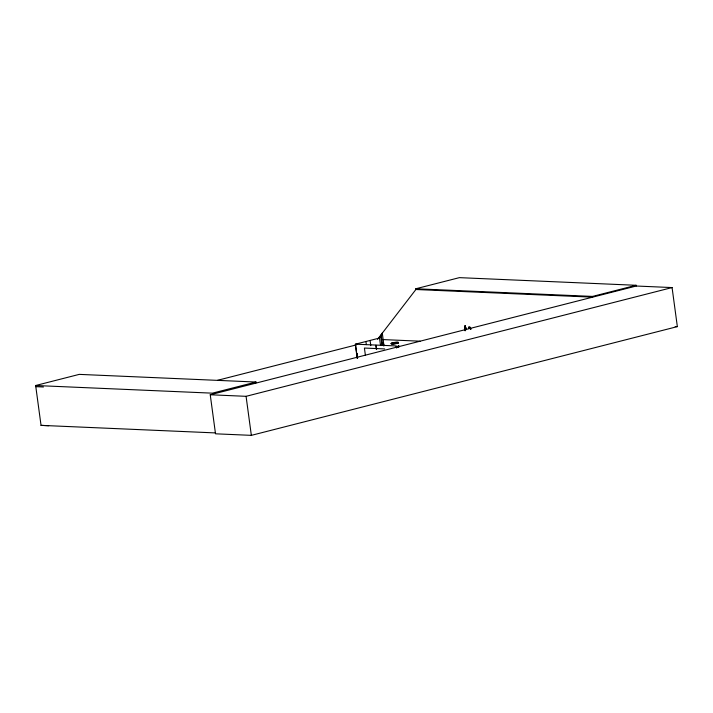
<?xml version="1.0" encoding="UTF-8"?>
<svg xmlns="http://www.w3.org/2000/svg" width="713" height="713" viewBox="0 0 713 713"><rect width="100%" height="100%" fill="white"/><g stroke="black" fill="none" stroke-linecap="round" stroke-linejoin="round"><path stroke-width="1.07" d="M465.981 328.684L465.678 330.092L464.965 328.372M383.318 342.632L383.754 345.858L383.362 342.552M377.516 339.352L415.893 289.505L415.795 288.774L459.395 277.642L636.139 285.289L636.237 286.02L672.074 287.571L677.35 326.616L251.35 435.358L215.513 433.807L210.237 394.77L636.237 286.02M392.729 343.06L393.656 343.158L393.148 343.283M393.05 343.292C391.508 343.176 394.236 343.024 392.916 343.113M397.132 343.372L396.651 343.176M357.053 357.997L356.473 353.693L357.017 353.595M357.668 357.979L357.079 353.684L357.507 358.024M48.662 425.714L41.042 425.367L35.65 385.51L79.259 374.378L255.994 382.034L255.735 383.157M379.539 338.033L355.324 344.21L357.16 358.006M217.554 380.305L356.357 344.878M255.994 382.034L212.394 393.166L35.65 385.51M415.795 288.774L592.53 296.421L636.139 285.289M210.237 394.77L246.074 396.321L672.074 287.571M392.854 343.122L393.318 343.051A3.708 0.535 -7.7 0 1 398.522 342.864A3.708 0.535 -7.7 0 1 392.747 344.022A3.708 0.535 -7.7 0 1 393.309 343.015L393.362 342.962M465.322 325.823L465.625 327.793L465.304 325.886L464.698 325.636L465.134 330.859M468.922 326.902C469.502 331.643 467.612 324.923 470.366 327.401L470.74 329.326M465.972 327.864L466.329 328.622L464.537 327.427L464.733 330.128M470.313 327.356L470.821 329.317M356.473 353.693L357.079 353.684M415.893 289.505L592.628 297.152L592.53 296.421M675.175 326.518L677.35 326.616M382.373 339.557L420.073 341.188M384.672 348.924L364.414 348.051L365.404 355.341M41.042 425.367L215.558 432.925M35.802 386.651L43.431 386.999M465.651 328.443L465.072 328.265L465.322 330.057M465.562 327.802L465.981 328.568M396.624 348.033L396.339 345.948L376.081 345.074L376.642 349.236M383.95 345.832L382.284 333.033L379.485 338.024L380.519 345.324M381.188 334.985L382.596 345.395M380.706 335.841L381.972 345.208M376.277 349.218L375.715 345.056L355.457 344.183L357.32 357.971M370.092 340.449L370.796 345.653M365.929 341.509L366.348 344.629M246.074 396.321L251.35 435.358M399.022 346.224A3.779 0.544 -7.7 0 1 395.973 347.258M398.202 346.072A3.779 0.544 -7.7 0 1 398.727 346.126M398.13 345.832A3.725 0.535 -7.7 0 1 395.938 346.999M397.765 347.374A3.725 0.535 -7.7 0 1 396.954 347.561M399.03 346.696A3.725 0.535 -7.7 0 1 399.075 346.839M399.048 346.438A3.779 0.544 -7.7 0 1 396.009 347.481M392.694 343.666A3.708 0.535 -7.7 0 0 398.469 342.507A3.708 0.535 -7.7 0 0 393.264 342.659A3.708 0.535 -7.7 0 0 392.694 343.666M392.703 343.809A3.734 0.535 -7.7 0 0 398.514 342.65A3.734 0.535 -7.7 0 0 393.273 342.801A3.734 0.535 -7.7 0 0 392.703 343.809"/></g></svg>
